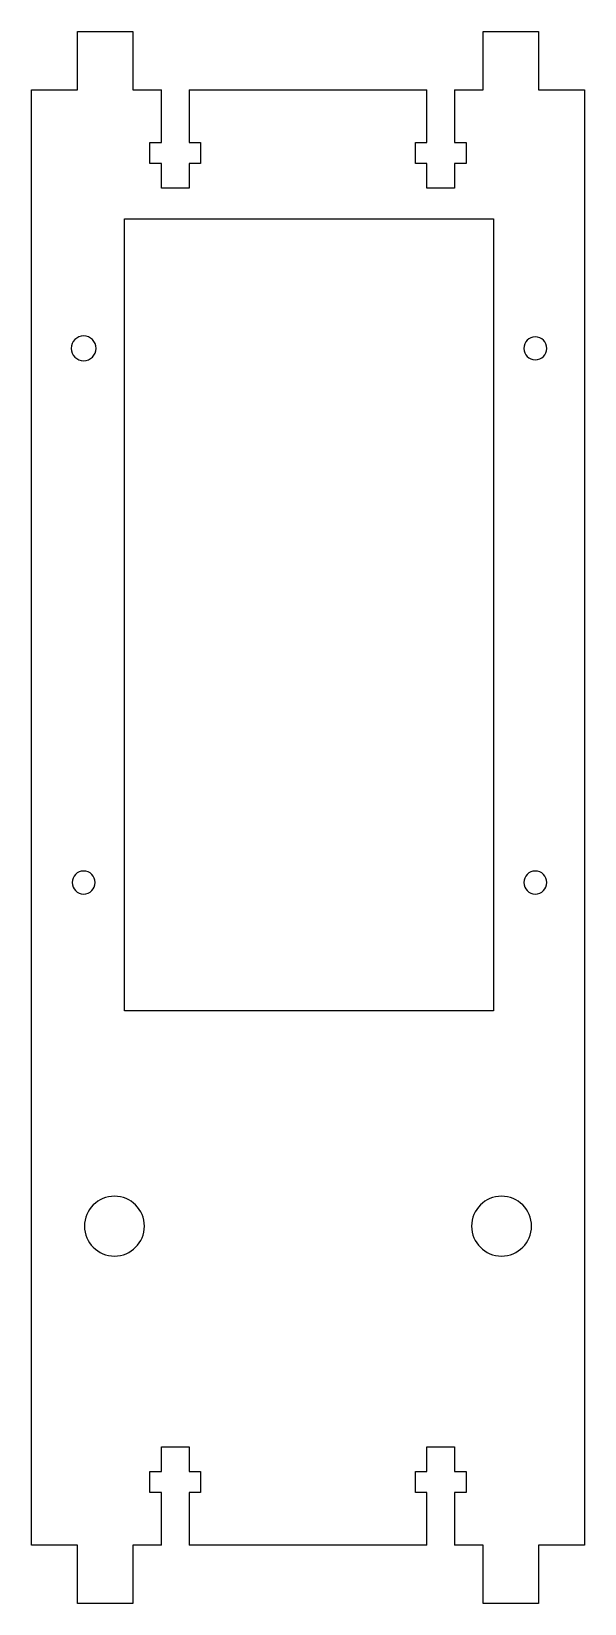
# Model space of a CAD drawing. Header units: millimetres. Extents: x -31 to 30, y -181 to -10.
import ezdxf

# ---------------------------------------------------------------- set-up
doc = ezdxf.new("R2010")
doc.units = ezdxf.units.MM
doc.layers.get('0').update_dxf_attribs({"color": 253, "lineweight": 70, "true_color": 0x8faf8f})

msp = doc.modelspace()

# ---------------------------------------------------------------- linework, layer by layer
at = {"color": 98, "lineweight": -3, "true_color": 0x054805}
for p, q in [((-25.5, -16.4), (-25.5, -10.05)), ((-25.5, -10.05), (-19.5, -10.05)), ((-19.5, -10.05), (-19.5, -16.4)), ((18.5, -16.4), (18.5, -10.05)), ((18.5, -10.05), (24.5, -10.05)), ((24.5, -10.05), (24.5, -16.4)), ((-30.5, -174.4), (-30.5, -16.4)), ((-30.5, -16.4), (-25.5, -16.4)), ((-19.5, -16.4), (-16.4, -16.4)), ((-16.4, -22.1), (-16.4, -16.4)), ((-13.4, -16.4), (-13.4, -22.1)), ((-13.4, -16.4), (12.4, -16.4)), ((12.4, -22.1), (12.4, -16.4)), ((15.4, -16.4), (15.4, -22.1)), ((15.4, -16.4), (18.5, -16.4)), ((24.5, -16.4), (29.5, -16.4)), ((29.5, -16.4), (29.5, -174.4)), ((-17.65, -22.1), (-16.4, -22.1)), ((-17.65, -24.4), (-17.65, -22.1)), ((-13.4, -22.1), (-12.15, -22.1)), ((-12.15, -22.1), (-12.15, -24.4)), ((11.15, -22.1), (12.4, -22.1)), ((11.15, -24.4), (11.15, -22.1)), ((15.4, -22.1), (16.65, -22.1)), ((16.65, -22.1), (16.65, -24.4)), ((-16.4, -24.4), (-17.65, -24.4)), ((-16.4, -27.05), (-16.4, -24.4)), ((-13.4, -24.4), (-13.4, -27.05)), ((-12.15, -24.4), (-13.4, -24.4)), ((12.4, -24.4), (11.15, -24.4)), ((12.4, -27.05), (12.4, -24.4)), ((15.4, -24.4), (15.4, -27.05)), ((16.65, -24.4), (15.4, -24.4)), ((-13.4, -27.05), (-16.4, -27.05)), ((15.4, -27.05), (12.4, -27.05)), ((-20.39, -30.41), (19.61, -30.41)), ((-20.39, -116.41), (-20.39, -30.41)), ((19.61, -30.41), (19.61, -116.41)), ((19.61, -116.41), (-20.39, -116.41)), ((-16.4, -163.75), (-13.4, -163.75)), ((-16.4, -166.4), (-16.4, -163.75)), ((-13.4, -163.75), (-13.4, -166.4)), ((12.4, -163.75), (15.4, -163.75)), ((12.4, -166.4), (12.4, -163.75)), ((15.4, -163.75), (15.4, -166.4)), ((-17.65, -166.4), (-16.4, -166.4)), ((-17.65, -168.7), (-17.65, -166.4)), ((-13.4, -166.4), (-12.15, -166.4)), ((-12.15, -166.4), (-12.15, -168.7)), ((11.15, -166.4), (12.4, -166.4)), ((11.15, -168.7), (11.15, -166.4)), ((15.4, -166.4), (16.65, -166.4)), ((16.65, -166.4), (16.65, -168.7)), ((-16.4, -168.7), (-17.65, -168.7)), ((-16.4, -174.4), (-16.4, -168.7)), ((-13.4, -168.7), (-13.4, -174.4)), ((-12.15, -168.7), (-13.4, -168.7)), ((12.4, -168.7), (11.15, -168.7)), ((12.4, -174.4), (12.4, -168.7)), ((15.4, -168.7), (15.4, -174.4)), ((16.65, -168.7), (15.4, -168.7)), ((-25.5, -174.4), (-30.5, -174.4)), ((-25.5, -180.75), (-25.5, -174.4)), ((-16.4, -174.4), (-19.5, -174.4)), ((-19.5, -174.4), (-19.5, -180.75)), ((12.4, -174.4), (-13.4, -174.4)), ((18.5, -174.4), (15.4, -174.4)), ((18.5, -180.75), (18.5, -174.4)), ((29.5, -174.4), (24.5, -174.4)), ((24.5, -174.4), (24.5, -180.75)), ((-19.5, -180.75), (-25.5, -180.75)), ((24.5, -180.75), (18.5, -180.75))]:
    msp.add_line(p, q, dxfattribs=at)
at = {"color": 98, "lineweight": -3, "true_color": 0x054805, "extrusion": (-6.08102e-18, 1.66533e-16, -1)}
for centre, radius in [((24.84, -44.46), 1.35), ((-24.16, -44.46), 1.25), ((24.84, -102.46), 1.25), ((-24.16, -102.46), 1.25), ((21.5, -139.77), 3.25), ((-20.5, -139.77), 3.25)]:
    msp.add_circle(centre, radius, dxfattribs=at)

doc.saveas('drawing.dxf')
